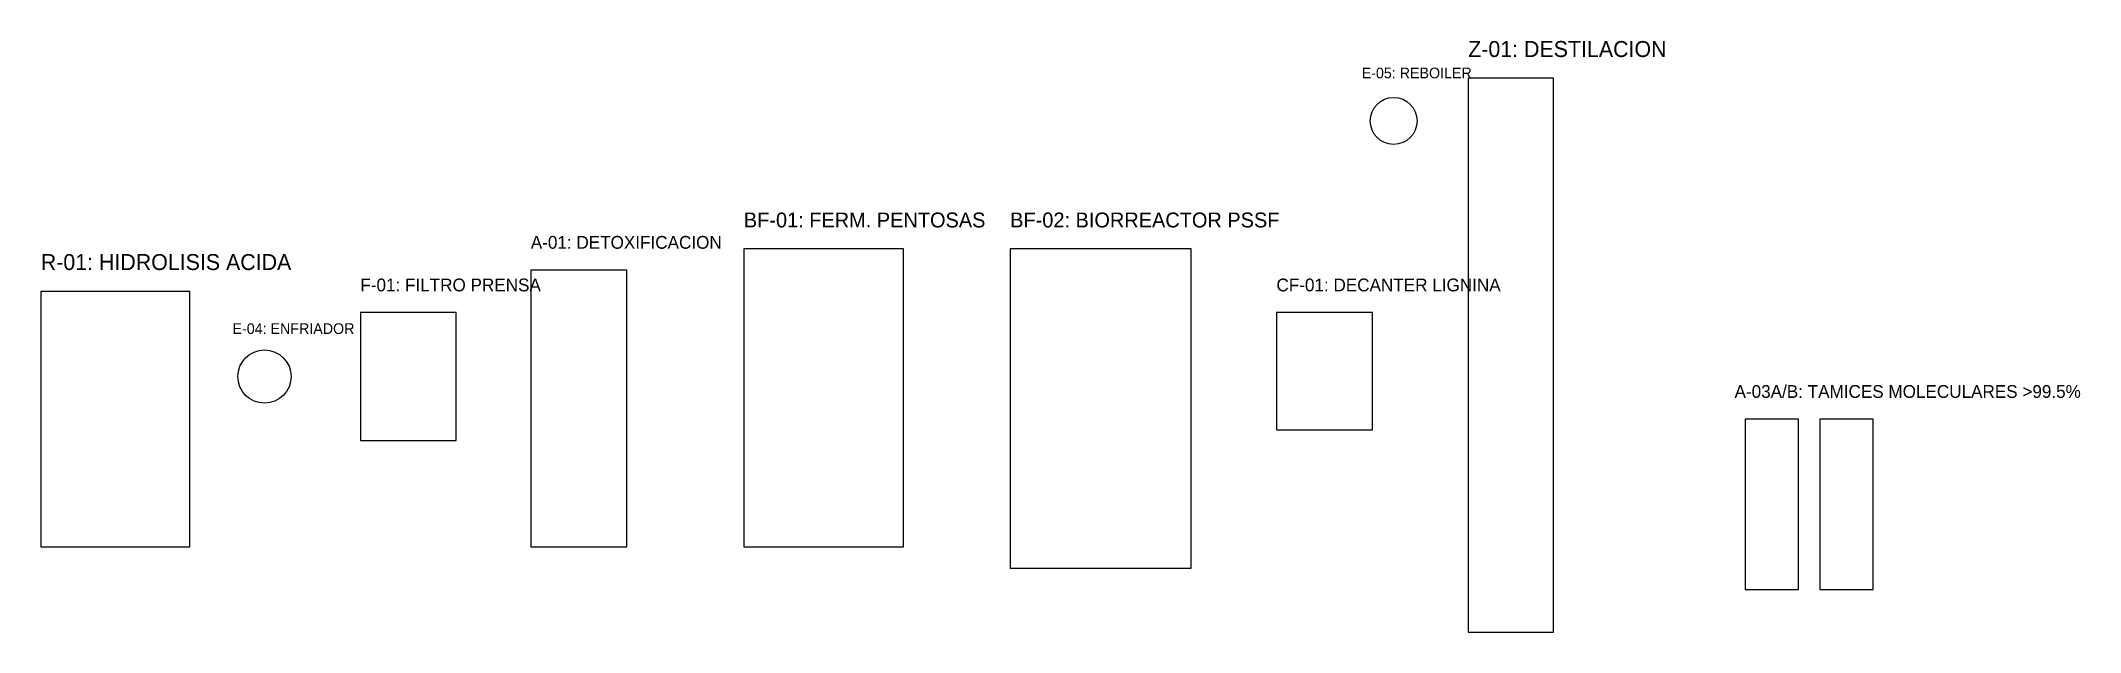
# Model space of a CAD drawing. Header units: metres. Extents: x 140 to 2054, y 180 to 735.
import ezdxf

# ---------------------------------------------------------------- set-up
doc = ezdxf.new("R2010")
doc.units = ezdxf.units.M
doc.layers.add('PROCESO_EQUIPOS', color=4, linetype='Continuous')
doc.layers.add('PROCESO_TEXTO', color=7, linetype='Continuous')

msp = doc.modelspace()

# ---------------------------------------------------------------- linework, layer by layer
at = {"layer": 'PROCESO_EQUIPOS'}
for points in [[(1480, 180), (1560, 180), (1560, 700), (1480, 700), (1480, 180)], [(800, 260), (950, 260), (950, 540), (800, 540), (800, 260)], [(1050, 240), (1220, 240), (1220, 540), (1050, 540), (1050, 240)], [(600, 260), (690, 260), (690, 520), (600, 520), (600, 260)], [(140, 260), (280, 260), (280, 500), (140, 500), (140, 260)], [(440, 360), (530, 360), (530, 480), (440, 480), (440, 360)], [(1300, 370), (1390, 370), (1390, 480), (1300, 480), (1300, 370)], [(1740, 220), (1790, 220), (1790, 380), (1740, 380), (1740, 220)], [(1810, 220), (1860, 220), (1860, 380), (1810, 380), (1810, 220)]]:
    msp.add_lwpolyline(points, dxfattribs=at)
for centre, radius in [((1410, 660), 22), ((350, 420), 25)]:
    msp.add_circle(centre, radius, dxfattribs=at)

# ---------------------------------------------------------------- texts
at = {"layer": 'PROCESO_TEXTO'}
for s, height, p in [('Z-01: DESTILACION', 15, (1480, 720)), ('E-05: REBOILER', 10, (1380, 700)), ('BF-01: FERM. PENTOSAS', 14, (800, 560)), ('BF-02: BIORREACTOR PSSF', 14, (1050, 560)), ('A-01: DETOXIFICACION', 12, (600, 540)), ('R-01: HIDROLISIS ACIDA', 15, (140, 520)), ('F-01: FILTRO PRENSA', 12, (440, 500)), ('CF-01: DECANTER LIGNINA', 12, (1300, 500)), ('E-04: ENFRIADOR', 10, (320, 460)), ('A-03A/B: TAMICES MOLECULARES >99.5%', 12, (1730, 400))]:
    msp.add_text(s, height=height, dxfattribs=at).set_placement(p)

doc.saveas('drawing.dxf')
